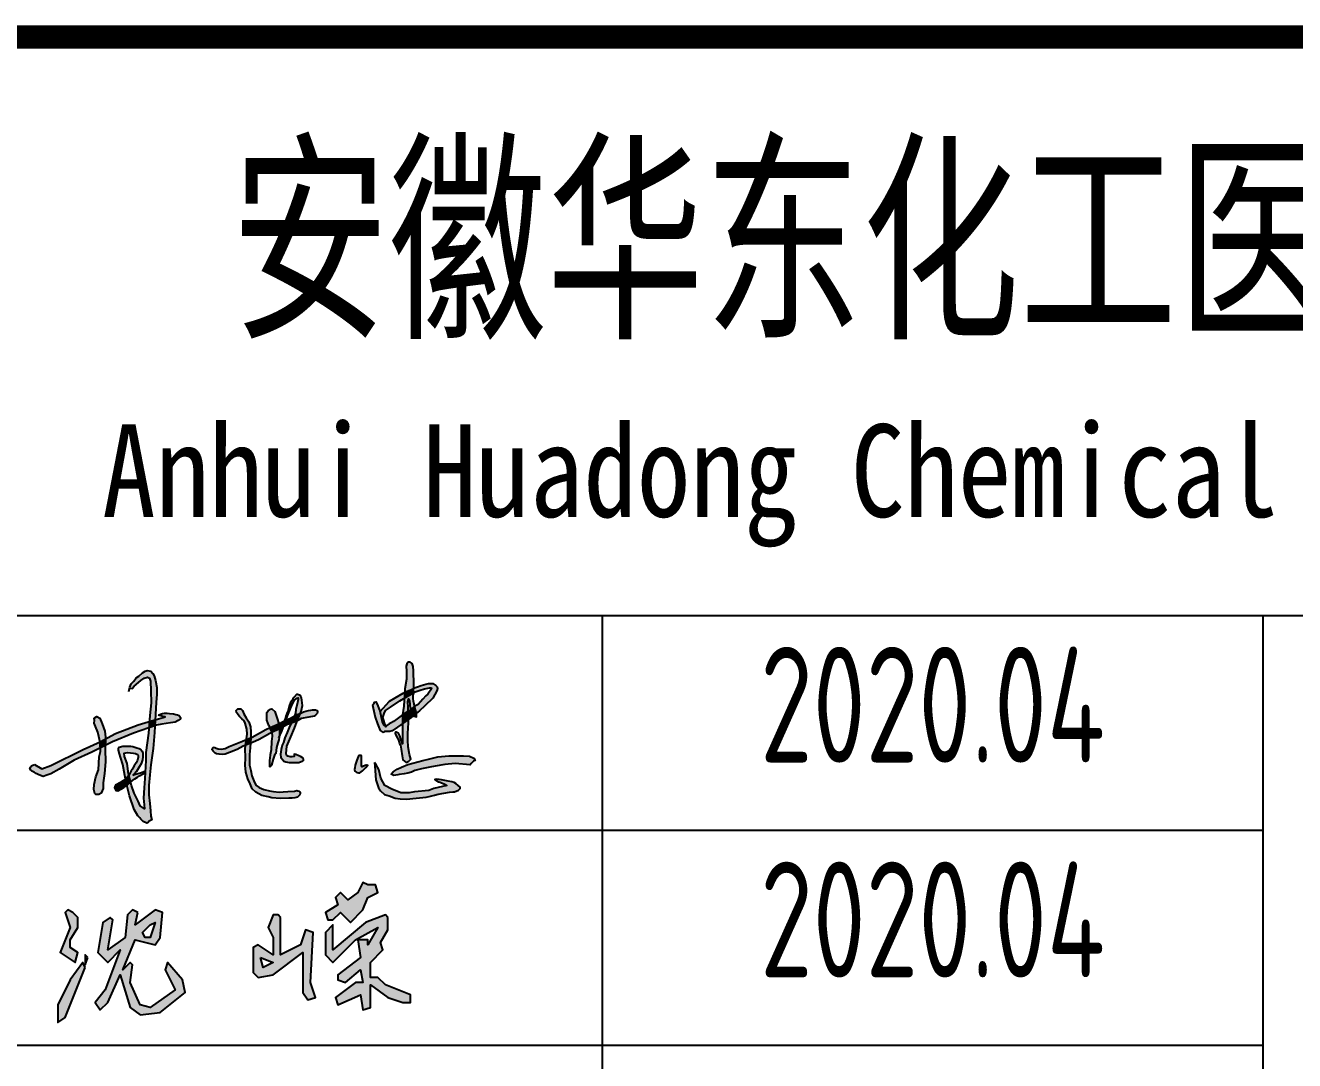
# Model space of a CAD drawing. Extents: x 9731685 to 18866768, y -962146 to 194094.
# Drawn here: x 9843458 to 9847300, y 128597 to 131729 of the extents above; entities that cross this region are included whole.
import ezdxf
from ezdxf.enums import TextEntityAlignment as Align

# ---------------------------------------------------------------- set-up
doc = ezdxf.new("R2010")
doc.units = 0
doc.header["$LTSCALE"] = 1000
doc.layers.get('0').update_dxf_attribs({"linetype": 'CONTINUOUS'})
doc.layers.add('HATCH', color=254, linetype='CONTINUOUS')
doc.styles.add('AHD_TQ_S', font='')
doc.styles.add('TSSD_Rein', font='Tssdeng.shx', dxfattribs={"width": 0.7, "bigfont": 'hztxt.shx'})
doc.styles.get('AHD_TQ_S').set_extended_font_data('SimSun')

msp = doc.modelspace()

# ---------------------------------------------------------------- hatches: boundary and pattern name
at = {"linetype": 'Continuous'}
h = msp.add_hatch(color=256, dxfattribs=at)
h.paths.add_polyline_path([(9844298.3, 128924.1), (9844298.3, 128803.1), (9844313.4, 128780.4), (9844336.1, 128788), (9844321, 128833.4), (9844328.6, 128984.6), (9844305.9, 128992.2), (9844290.8, 128946.8), (9844230.3, 128916.6), (9844230.3, 129030), (9844222.7, 129037.6), (9844207.6, 129037.6), (9844192.4, 128999.7), (9844207.6, 128969.5), (9844207.6, 128916.6), (9844162.2, 128946.8), (9844147.1, 128939.2), (9844147.1, 128863.6), (9844162.2, 128848.5), (9844207.6, 128856.1)])
h.paths.add_polyline_path([(9844207.6, 128893.9), (9844177.3, 128878.7), (9844169.8, 128909)], flags=16)
h.paths.add_polyline_path([(9844479.8, 129052.7), (9844494.9, 129090.5), (9844525.2, 129105.6), (9844517.6, 129128.3), (9844494.9, 129128.3), (9844479.8, 129135.9), (9844464.7, 129105.6), (9844434.4, 129082.9), (9844411.8, 129105.6), (9844396.6, 129090.5), (9844404.2, 129067.8), (9844366.4, 129045.1), (9844373.9, 129022.4), (9844389.1, 129022.4), (9844411.8, 129045.1), (9844442, 129014.9)])
h.paths.add_polyline_path([(9844555.4, 128992.2), (9844555.4, 129030), (9844547.9, 129037.6), (9844487.4, 129014.9), (9844389.1, 128931.7), (9844389.1, 129007.3), (9844366.4, 128984.6), (9844366.4, 128916.6), (9844389.1, 128893.9), (9844457.1, 128961.9), (9844525.2, 128999.7), (9844494.9, 128946.8), (9844494.9, 128961.9), (9844464.7, 128961.9), (9844472.3, 128909), (9844404.2, 128856.1), (9844404.2, 128840.9), (9844426.9, 128833.4), (9844472.3, 128871.2), (9844479.8, 128833.4), (9844457.1, 128833.4), (9844396.6, 128788), (9844404.2, 128765.3), (9844472.3, 128795.6), (9844479.8, 128750.2), (9844502.5, 128757.7), (9844502.5, 128825.8), (9844555.4, 128788), (9844600.8, 128772.9), (9844623.5, 128772.9), (9844623.5, 128795.6), (9844547.9, 128825.8), (9844525.2, 128848.5), (9844502.5, 128848.5), (9844502.5, 128893.9), (9844540.3, 128931.7), (9844532.8, 128954.4)])
h = msp.add_hatch(color=256, dxfattribs=at)
h.paths.add_polyline_path([(9843593.6, 128939.2), (9843593.6, 128961.9), (9843616.3, 128999.7), (9843616.3, 129030), (9843601.1, 129045.1), (9843586, 129052.7), (9843578.4, 129045.1), (9843593.6, 128999.7), (9843563.3, 128924.1), (9843608.7, 128893.9), (9843616.3, 128924.1)])
h.paths.add_polyline_path([(9843646.5, 128909), (9843638.9, 128916.6), (9843638.9, 128886.3)])
h.paths.add_polyline_path([(9843638.9, 128878.7), (9843631.4, 128893.9), (9843593.6, 128840.9), (9843555.8, 128765.3), (9843555.8, 128712.4), (9843578.4, 128727.5)])
h.paths.add_polyline_path([(9843790.2, 128961.9), (9843850.7, 128946.8), (9843865.8, 128969.5), (9843873.4, 129045.1), (9843850.7, 129052.7), (9843790.2, 129007.3), (9843797.8, 129045.1), (9843782.6, 129052.7), (9843767.5, 129037.6), (9843759.9, 128969.5), (9843707, 128931.7), (9843722.1, 129022.4), (9843714.6, 129030), (9843691.9, 129014.9), (9843676.8, 128924.1), (9843707, 128893.9), (9843744.8, 128931.7), (9843699.4, 128810.7), (9843669.2, 128772.9), (9843684.3, 128750.2), (9843707, 128772.9), (9843744.8, 128856.1), (9843775.1, 128757.7), (9843805.3, 128735.1), (9843865.8, 128742.6), (9843941.4, 128803.1), (9843933.9, 128840.9), (9843888.5, 128893.9), (9843880.9, 128871.2), (9843911.2, 128810.7), (9843835.6, 128757.7), (9843805.3, 128765.3), (9843775.1, 128833.4), (9843782.6, 128886.3), (9843775.1, 128893.9), (9843752.4, 128871.2)])
h.paths.add_polyline_path([(9843812.9, 128984.6), (9843835.6, 129007.3), (9843850.7, 129014.9), (9843835.6, 128969.5), (9843820.4, 128969.5)], flags=16)
at = {"layer": 'HATCH'}
for points in [[(9844632.9, 129775.8), (9844631.9, 129788.8), (9844628.7, 129797.9), (9844622.4, 129802.1), (9844616.4, 129802.1), (9844612.2, 129797.5), (9844610.5, 129789.8), (9844611.2, 129774.7), (9844611.9, 129750.6), (9844607, 129721.5), (9844606.1, 129710.4), (9844610.8, 129713.1), (9844625.2, 129718.9), (9844633, 129722.7), (9844633.6, 129734.4)], [(9843853.7, 129680.9), (9843855.8, 129704.4), (9843855.6, 129725), (9843851.6, 129746.9), (9843847.3, 129760.5), (9843843.3, 129767.4), (9843837.7, 129774.4), (9843826.4, 129776.5), (9843820, 129774.6), (9843812.6, 129770.1), (9843801.1, 129759.4), (9843793.3, 129754.4), (9843786.1, 129745), (9843778.6, 129736.2), (9843774.3, 129726.6), (9843773.5, 129723.1), (9843780.9, 129722.4), (9843787.3, 129729.8), (9843800.4, 129740.9), (9843807.2, 129747), (9843817.3, 129753.7), (9843827.1, 129756.4), (9843833.8, 129753.7), (9843836.5, 129744.9), (9843837.9, 129714.9), (9843838.5, 129678.9), (9843834.2, 129641.1), (9843832.9, 129623), (9843850.7, 129628.1), (9843851.3, 129643.9)], [(9844633, 129722.7), (9844625.2, 129718.9), (9844610.8, 129713.1), (9844606.1, 129710.4), (9844604.8, 129692.7), (9844626.1, 129704.9), (9844632.3, 129709)], [(9844704.4, 129727.5), (9844700.4, 129731.7), (9844691.6, 129737.4), (9844686.4, 129738), (9844678.7, 129737.7), (9844670.6, 129735.5), (9844656, 129731.1), (9844644.7, 129727.9), (9844635.7, 129724), (9844633, 129722.7), (9844632.3, 129709), (9844637.7, 129712.5), (9844653.2, 129717.8), (9844665.8, 129721.1), (9844676.6, 129723.4), (9844681.2, 129724.2), (9844686.1, 129724.1), (9844687.8, 129721.6), (9844676.7, 129705.6), (9844670, 129700.6), (9844661.3, 129690.2), (9844646.5, 129674.5), (9844636.4, 129668.5), (9844637.8, 129661.4), (9844641.6, 129647.6), (9844651.2, 129655.3), (9844667, 129669.9), (9844691.1, 129692.8), (9844703.4, 129715), (9844705.1, 129722)], [(9844260.7, 129661.6), (9844268, 129677.6), (9844272.9, 129686.7), (9844276.5, 129689.8), (9844280.7, 129693.3), (9844283.2, 129693.8), (9844284, 129689), (9844282.1, 129679.6), (9844276.9, 129658.9), (9844275.5, 129647.4), (9844272.5, 129638.7), (9844273.9, 129639.4), (9844280.9, 129643.4), (9844290.6, 129647.6), (9844293, 129652.9), (9844296.7, 129671.4), (9844295.1, 129687), (9844293.3, 129694.2), (9844291.5, 129698.6), (9844289.8, 129701.2), (9844287.8, 129702.6), (9844281.6, 129704.4), (9844278.5, 129704.4), (9844270.9, 129695.5), (9844267.7, 129690.7), (9844264.3, 129685.3), (9844260.5, 129679.6), (9844256.4, 129668.8), (9844253.5, 129655.9), (9844249.1, 129646.4), (9844246.1, 129638.9), (9844245.6, 129633.2), (9844242.4, 129625.2), (9844245.2, 129626.8), (9844247.1, 129627.5), (9844251.4, 129639.7)], [(9844530.7, 129655.1), (9844529.1, 129659), (9844523.6, 129672.6), (9844520, 129679.6), (9844519.3, 129681.8), (9844514.9, 129681.1), (9844513.3, 129678), (9844509.1, 129672.1), (9844512.3, 129653.4), (9844516.6, 129635.3), (9844523.9, 129615.4), (9844531.9, 129595.2), (9844540.6, 129589.4), (9844544.8, 129592), (9844548.4, 129592.5), (9844551, 129592.7), (9844556, 129592.7), (9844561.5, 129592.8), (9844568.6, 129594.8), (9844584.7, 129605.3), (9844594.1, 129613), (9844599.4, 129616.6), (9844599.6, 129642.4), (9844583.7, 129630.2), (9844571.8, 129622.8), (9844564.8, 129618.5), (9844559.2, 129615.4), (9844551.8, 129610.1), (9844549.1, 129606.7), (9844541.5, 129612.8), (9844538, 129621.4), (9844535.2, 129635.5)], [(9844563.4, 129665.8), (9844591.7, 129685.2), (9844604.8, 129692.7), (9844606.1, 129710.4), (9844601.8, 129707.9), (9844577.3, 129694), (9844559.8, 129684.3), (9844531.4, 129652.3), (9844535.2, 129635.5), (9844538, 129621.4), (9844541.5, 129612.8), (9844549.1, 129606.7), (9844540.3, 129635.1), (9844543.6, 129646.7), (9844548.1, 129655.7)], [(9844632.3, 129709), (9844626.1, 129704.9), (9844604.8, 129692.7), (9844603.1, 129668.8), (9844599.6, 129642.4), (9844616.9, 129654.1), (9844616.6, 129665.4), (9844616.1, 129683.6), (9844616.2, 129686.9), (9844617.7, 129691.5), (9844620.5, 129685.1), (9844621.9, 129674), (9844622, 129671), (9844622.7, 129663.7), (9844624.2, 129659.5), (9844636.4, 129668.5), (9844633.3, 129684.5), (9844631.5, 129692.2)], [(9843920, 129625.3), (9843927.4, 129630.4), (9843927.6, 129634.7), (9843923.3, 129640.5), (9843918.7, 129642.8), (9843913, 129644.2), (9843906.2, 129645.9), (9843894.6, 129647.1), (9843886.6, 129647.5), (9843878.9, 129647.5), (9843873, 129646.5), (9843866.8, 129645.3), (9843862, 129643.2), (9843862.4, 129640.7), (9843867.6, 129639.5), (9843874.4, 129637.8), (9843881.4, 129636.4), (9843875.2, 129634.5), (9843861, 129631), (9843850.7, 129628.1), (9843850, 129609.7), (9843854.6, 129611.3), (9843870.9, 129614.6), (9843896.7, 129618.9), (9843910.9, 129620.5)], [(9844139, 129606.1), (9844133.9, 129621.8), (9844126.4, 129634), (9844119.4, 129645.5), (9844114.7, 129655.9), (9844110.5, 129660.8), (9844100.9, 129661.2), (9844095.6, 129656.3), (9844096.7, 129649.7), (9844099.6, 129646.3), (9844102.4, 129643.2), (9844106.2, 129638), (9844113.1, 129630.8), (9844119.8, 129624.6), (9844122.8, 129617.1), (9844128.2, 129599.5), (9844129.5, 129584.3), (9844127.5, 129569.9), (9844127.3, 129567.9), (9844140, 129573.3), (9844140.5, 129591.2)], [(9844218.5, 129637.5), (9844213.2, 129653.1), (9844204, 129660.7), (9844199.6, 129659.5), (9844193.2, 129654.7), (9844188.8, 129649.5), (9844188.8, 129641.1), (9844188.8, 129627), (9844195.2, 129611), (9844197.5, 129604.3), (9844198.5, 129604.8), (9844225.5, 129616.2)], [(9844290.6, 129647.6), (9844280.9, 129643.4), (9844273.9, 129639.4), (9844272.5, 129638.7), (9844268.3, 129626.6), (9844263.3, 129618), (9844278, 129623.1), (9844280.4, 129624.4)], [(9844331.8, 129638.9), (9844336.5, 129641.4), (9844338.6, 129643.7), (9844340.8, 129647.2), (9844342.3, 129651), (9844342.2, 129653.8), (9844341.9, 129654.9), (9844340.9, 129656.2), (9844336.3, 129657.8), (9844326.9, 129657.8), (9844321.9, 129657.1), (9844314.9, 129655.8), (9844307.2, 129654.1), (9844299.6, 129651.4), (9844291.9, 129648.1), (9844290.6, 129647.6), (9844280.4, 129624.4), (9844293.2, 129631.2), (9844315.9, 129635.5)], [(9844616.9, 129654.1), (9844599.6, 129642.4), (9844599.4, 129616.6), (9844617.6, 129629.1)], [(9844627.3, 129646), (9844624, 129657.5), (9844624.2, 129659.5), (9844618.6, 129655.3), (9844616.9, 129654.1), (9844617.6, 129629.1), (9844625.4, 129634.4), (9844632.2, 129640)], [(9844637.8, 129661.4), (9844636.4, 129668.5), (9844636.4, 129668.5), (9844624.2, 129659.5), (9844624, 129657.5), (9844627.3, 129646), (9844632.2, 129640), (9844641.6, 129647.6)], [(9844641.6, 129647.6), (9844632.2, 129640), (9844642, 129636.9)], [(9843698.7, 129593.4), (9843690.3, 129615.5), (9843683.3, 129632.2), (9843674.5, 129637.8), (9843666.3, 129632.2), (9843666.9, 129625.9), (9843665.7, 129617.1), (9843670, 129607.2), (9843677.5, 129590.7), (9843680.4, 129577.3), (9843684, 129561), (9843699.9, 129569.8), (9843700, 129574.9)], [(9843784.9, 129587.1), (9843831.6, 129603.3), (9843832.9, 129623), (9843830, 129622.1), (9843799.3, 129612.1), (9843730.4, 129586.7), (9843699.9, 129569.8), (9843699.6, 129550.4), (9843721.9, 129561.5)], [(9843778.7, 129428.7), (9843776.2, 129439.2), (9843768.6, 129432.6), (9843765.4, 129429.8), (9843765.4, 129429.7), (9843772.9, 129397.9), (9843787.3, 129356.7), (9843798.2, 129336.7), (9843804.5, 129331.4), (9843807, 129327.3), (9843814.8, 129320.5), (9843825.7, 129314.9), (9843829.6, 129317.5), (9843833, 129320.7), (9843840.3, 129325.2), (9843838.1, 129336.1), (9843836.4, 129352.2), (9843834.5, 129374.9), (9843831.7, 129400.3), (9843832, 129428.8), (9843834.9, 129461), (9843837.7, 129491.8), (9843844.6, 129541.3), (9843849.2, 129588.9), (9843850, 129609.7), (9843831.6, 129603.3), (9843830.5, 129587.1), (9843823, 129529.3), (9843822.4, 129505), (9843821.4, 129486.8), (9843819.3, 129450.3), (9843817.3, 129422.4), (9843815, 129390.3), (9843817, 129370.1), (9843818.3, 129358.4), (9843805.6, 129367.3), (9843799.1, 129381.5), (9843787.1, 129406.2)], [(9843850.7, 129628.1), (9843832.9, 129623), (9843831.6, 129603.3), (9843850, 129609.7)], [(9844227.6, 129610), (9844225.5, 129616.2), (9844198.5, 129604.8), (9844197.5, 129604.3), (9844199.8, 129597.7), (9844204, 129589), (9844227.3, 129600.4)], [(9844242.4, 129625.2), (9844226.9, 129616.8), (9844225.5, 129616.2), (9844227.6, 129610), (9844227.3, 129600.4), (9844231.1, 129602.2), (9844236.1, 129605.1)], [(9844239.4, 129606.9), (9844236.1, 129605.1), (9844228.8, 129588.7), (9844226.7, 129582.2), (9844225.6, 129572.8), (9844233.8, 129592.9)], [(9844272.7, 129602.1), (9844279.2, 129621.6), (9844280.4, 129624.4), (9844278, 129623.1), (9844263.3, 129618), (9844258.5, 129609.7), (9844250.7, 129589.8), (9844243.6, 129572.9), (9844239.2, 129559.3), (9844235.7, 129550.5), (9844231.8, 129537.8), (9844230.2, 129523.6), (9844231.2, 129514.1), (9844237.9, 129505.5), (9844239.9, 129503), (9844246.7, 129500.3), (9844256.6, 129498.5), (9844263.2, 129498.4), (9844274.1, 129498.4), (9844285.9, 129498.8), (9844293, 129501.1), (9844296.4, 129502.7), (9844299.4, 129504.7), (9844299.9, 129507.8), (9844299.1, 129511.5), (9844291, 129517.2), (9844286, 129519), (9844276.6, 129522.5), (9844271.5, 129523.3), (9844271.5, 129519.4), (9844271.2, 129517), (9844266, 129515.7), (9844259.2, 129515.9), (9844252.2, 129517.8), (9844248.5, 129520.8), (9844246.9, 129525.9), (9844249.3, 129547.8), (9844261.1, 129576.4)], [(9844247.1, 129627.5), (9844245.2, 129626.8), (9844242.4, 129625.2), (9844236.1, 129605.1), (9844239.4, 129606.9), (9844243.6, 129617.7)], [(9844268.3, 129626.6), (9844272.5, 129638.7), (9844263.6, 129633.8), (9844247.1, 129627.5), (9844243.6, 129617.7), (9844239.4, 129606.9), (9844251.3, 129613.7), (9844263.3, 129618)], [(9844617.9, 129618.5), (9844617.6, 129629.1), (9844599.4, 129616.6), (9844599.2, 129589.8), (9844599.1, 129568.5), (9844599.2, 129555.5), (9844594, 129568.8), (9844591.1, 129579.5), (9844587.7, 129587), (9844582.8, 129589), (9844580.1, 129590.1), (9844578, 129590.4), (9844577.2, 129587.4), (9844578.8, 129582.9), (9844584.7, 129571.7), (9844587.4, 129565.7), (9844590.4, 129556.2), (9844593.8, 129551.2), (9844595.5, 129538.6), (9844598.2, 129518.6), (9844600.5, 129506.9), (9844611.1, 129498.5), (9844619.1, 129502.1), (9844624.6, 129508.5), (9844621.1, 129523.2), (9844616.6, 129546.1), (9844615.4, 129566), (9844615.4, 129586.1)], [(9843699.9, 129569.8), (9843684, 129561), (9843684.5, 129558.6), (9843684.9, 129543.1), (9843699.6, 129550.4)], [(9844117, 129547.9), (9844125, 129550.9), (9844127.3, 129567.9), (9844115.2, 129562.8), (9844075, 129547.3), (9844062.5, 129541.4), (9844050.7, 129539.3), (9844041.6, 129540.2), (9844035.4, 129541.8), (9844028.9, 129545.1), (9844026.1, 129544.2), (9844024.1, 129541.6), (9844023.8, 129537.3), (9844026.2, 129533.2), (9844029.2, 129529.5), (9844032.3, 129526.8), (9844036.7, 129524.6), (9844044.6, 129523.6), (9844053.7, 129523), (9844062.5, 129523.6), (9844076, 129528.4), (9844098.7, 129537.8)], [(9844140, 129573.3), (9844127.3, 129567.9), (9844125, 129550.9), (9844138.8, 129556.1)], [(9844197.8, 129585.9), (9844204, 129589), (9844199.8, 129597.7), (9844197.5, 129604.3), (9844185.8, 129598.6), (9844144.6, 129575.3), (9844140, 129573.3), (9844138.8, 129556.1), (9844145.9, 129558.8), (9844165.6, 129568.5)], [(9844226.9, 129583.7), (9844227.3, 129600.4), (9844204, 129589), (9844204.6, 129578.1), (9844203.1, 129562.3), (9844201.7, 129537.1), (9844199.1, 129522), (9844198.3, 129511.7), (9844197.2, 129505.8), (9844197, 129500.7), (9844197, 129496.3), (9844196.4, 129490.6), (9844196.5, 129487.8), (9844196.9, 129486.5), (9844197.7, 129485.8), (9844200.4, 129486), (9844203.3, 129490.3), (9844208.3, 129508.4), (9844212.4, 129520.4), (9844216.4, 129526), (9844217.6, 129544.1), (9844221.7, 129557.7), (9844224.9, 129566.9)], [(9843605.5, 129505.5), (9843658.8, 129530.1), (9843684.9, 129543.1), (9843684.5, 129558.6), (9843684, 129561), (9843632.8, 129537.8), (9843534.8, 129489.4), (9843508, 129479.2), (9843485.6, 129492.9), (9843480.3, 129490.7), (9843476.8, 129488), (9843473.3, 129484.5), (9843471.5, 129480.8), (9843473.9, 129475.4), (9843477.8, 129472.3), (9843484.4, 129469.6), (9843490.4, 129465.7), (9843498.1, 129461.4), (9843511.5, 129456.7), (9843522.6, 129460.4), (9843534.6, 129464.7), (9843559.9, 129477.9)], [(9843700.9, 129500.4), (9843699.4, 129537.8), (9843699.6, 129550.4), (9843684.9, 129543.1), (9843685.1, 129531.6), (9843681.3, 129515.7), (9843678.8, 129476), (9843670.9, 129455.4), (9843665.7, 129432.2), (9843664.8, 129416.4), (9843668.2, 129405.2), (9843671.4, 129402), (9843680, 129402), (9843687.4, 129405.6), (9843693, 129420), (9843693.5, 129437), (9843697.6, 129465.4)], [(9843806.2, 129539.1), (9843802.5, 129541.4), (9843795.4, 129543.1), (9843789, 129545.1), (9843783.2, 129546.5), (9843776.8, 129547.5), (9843770.8, 129548.2), (9843761, 129548.2), (9843752.6, 129548.2), (9843742.1, 129545.1), (9843739.4, 129541.1), (9843739.4, 129536), (9843742.4, 129524.6), (9843745.5, 129515.2), (9843753.2, 129492.6), (9843759, 129459.6), (9843761.5, 129448), (9843771.2, 129460.4), (9843770.2, 129464.7), (9843765.6, 129495.9), (9843758.2, 129516.9), (9843757.3, 129526.9), (9843766.5, 129528.4), (9843785.6, 129526.7), (9843791, 129526.1), (9843795.2, 129524.1), (9843798.2, 129522.6), (9843799.3, 129519.1), (9843799.3, 129514.8), (9843797.6, 129505.4), (9843792.8, 129498), (9843787.1, 129488), (9843783.2, 129481.5), (9843781, 129477.8), (9843778.2, 129473.5), (9843775, 129467.4), (9843771.2, 129460.4), (9843776.2, 129439.2), (9843781.7, 129443.9), (9843788.8, 129448.7), (9843796.9, 129453.7), (9843803, 129458.2), (9843812.1, 129463.2), (9843820.2, 129466.9), (9843820.6, 129472.5), (9843816.9, 129471.5), (9843806.7, 129467.6), (9843802.3, 129465.8), (9843791.2, 129462.8), (9843784.8, 129461.4), (9843787.6, 129463.6), (9843794.7, 129471.7), (9843797.4, 129476.1), (9843800.1, 129481.5), (9843803.8, 129486.8), (9843808.5, 129494.6), (9843812.9, 129507.1), (9843813.6, 129515.5), (9843813.6, 129521.9), (9843813.3, 129526.9), (9843811.6, 129533.3)], [(9844136.2, 129508.7), (9844136.5, 129522.8), (9844137.9, 129543.4), (9844138.8, 129556.1), (9844125, 129550.9), (9844123.7, 129541.4), (9844124.2, 129512.9), (9844123.3, 129490.5), (9844125.3, 129469.6), (9844131, 129448.8), (9844138, 129434), (9844144.5, 129419.3), (9844155.8, 129408.7), (9844174, 129399), (9844193.3, 129394.8), (9844204.4, 129391.4), (9844228.9, 129389.8), (9844255.5, 129390.5), (9844265.9, 129390.7), (9844273.4, 129391.2), (9844281.2, 129393.6), (9844288.4, 129401.2), (9844290.2, 129404.8), (9844290.2, 129406.5), (9844289, 129410.2), (9844286.2, 129411.6), (9844282.6, 129412.9), (9844279.8, 129413.4), (9844272.7, 129412.2), (9844252.3, 129410.8), (9844238, 129409.5), (9844225.8, 129408.4), (9844209.3, 129410.4), (9844197, 129413), (9844179.7, 129417.1), (9844165.9, 129422.7), (9844155.8, 129430.4), (9844149.8, 129443.1), (9844143.5, 129457.8), (9844139.9, 129474.2), (9844136.8, 129490.2)], [(9844488.1, 129483.7), (9844493.1, 129489.7), (9844494.9, 129490.9), (9844489.1, 129491.2), (9844481.8, 129488.7), (9844477.8, 129486.2), (9844475.1, 129486.7), (9844474.8, 129489.5), (9844474.8, 129493.3), (9844474.3, 129499), (9844474.3, 129503.3), (9844474.3, 129509.3), (9844474, 129512.8), (9844474, 129517.3), (9844473.5, 129520.4), (9844467, 129520.9), (9844465, 129515.6), (9844461.2, 129505.6), (9844456.7, 129490.5), (9844455.2, 129482.5), (9844454.2, 129477.7), (9844455, 129472.7), (9844461.7, 129468.4), (9844466.8, 129466.9), (9844470.8, 129467.2), (9844478.8, 129473.4)], [(9844527.9, 129477.4), (9844520.3, 129491.4), (9844515.2, 129498.8), (9844515.5, 129487), (9844519, 129445.7), (9844526.5, 129422.2), (9844532.6, 129412.4), (9844544.6, 129401.8), (9844558.7, 129397.8), (9844577.2, 129390.9), (9844592.8, 129388.3), (9844611.7, 129388.1), (9844641.4, 129390.5), (9844671.5, 129394), (9844680.3, 129396), (9844696.7, 129399.4), (9844707.9, 129402.4), (9844741.5, 129408.7), (9844752.2, 129409.5), (9844757.2, 129409.5), (9844769.3, 129414.7), (9844774, 129419.6), (9844774.2, 129424.4), (9844767.9, 129429.4), (9844760.9, 129434.9), (9844756.2, 129437.7), (9844748.6, 129440.3), (9844737.9, 129442.5), (9844717.9, 129445.8), (9844703.6, 129448.4), (9844697.6, 129447), (9844709, 129440.5), (9844713.5, 129438.7), (9844724.8, 129434.1), (9844729.6, 129431.1), (9844734, 129428.8), (9844694, 129420.2), (9844679.4, 129414.2), (9844636, 129410.3), (9844619.8, 129406.4), (9844594.1, 129406.4), (9844567.3, 129417.4), (9844546, 129429.3), (9844533.8, 129451.4)], [(9844657, 129479), (9844682, 129484.6), (9844698.2, 129487.6), (9844728.1, 129492.7), (9844758.6, 129495.8), (9844803.9, 129492), (9844807.3, 129495.3), (9844814.6, 129502.2), (9844819.2, 129505), (9844815.9, 129512.1), (9844801.9, 129517.4), (9844784.4, 129518.7), (9844762.2, 129519.2), (9844739.8, 129518.4), (9844706.4, 129515.4), (9844678.1, 129508.5), (9844660.8, 129504.2), (9844615.8, 129492.4), (9844596.2, 129484), (9844582.9, 129478.5), (9844571.2, 129470.1), (9844564.9, 129463), (9844573.3, 129458.9), (9844585.5, 129461.7), (9844589.6, 129461.9), (9844604.1, 129464), (9844615.3, 129465.8), (9844627.2, 129469.3), (9844636.9, 129473.9)], [(9843771.2, 129460.4), (9843761.5, 129448), (9843765.4, 129429.8), (9843768.6, 129432.6), (9843776.2, 129439.2)], [(9843765.4, 129429.8), (9843761.5, 129448), (9843745.8, 129438.5), (9843731, 129430), (9843728.2, 129425.4), (9843727.3, 129421.8), (9843731.9, 129413.9), (9843738, 129412.9), (9843748.9, 129418.7), (9843756.2, 129423.3), (9843762.3, 129427.2)]]:
    msp.add_hatch(color=256, dxfattribs=at).paths.add_polyline_path(points)

# ---------------------------------------------------------------- linework, layer by layer
for p, q in [((9841704.8, 129943.7), (9852704.8, 129943.7)), ((9845204.8, 126693.7), (9845204.8, 129943.7)), ((9845204.8, 126693.7), (9845204.8, 129943.7)), ((9847204.8, 126693.7), (9847204.8, 129943.7)), ((9841704.8, 129293.7), (9847204.8, 129293.7)), ((9841704.8, 128643.7), (9847204.8, 128643.7))]:
    msp.add_line(p, q)
msp.add_lwpolyline([(9859704.8, 131693.7, 70, 70, 0), (9841704.8, 131693.7, 70, 70, 0), (9841704.8, 125693.7, 0, 0, 0)], format="xyseb")
at = {"const_width": 70}
msp.add_lwpolyline([(9859704.8, 131693.7), (9841704.8, 131693.7)], dxfattribs=at)
for points in [[(9844624, 129657.5), (9844627.3, 129646), (9844632.2, 129640), (9844642, 129636.9), (9844641.6, 129647.6), (9844637.8, 129661.4), (9844633.3, 129684.5), (9844631.5, 129692.2), (9844633.6, 129734.4), (9844632.9, 129775.8), (9844631.9, 129788.8), (9844628.7, 129797.9), (9844622.4, 129802.1), (9844616.4, 129802.1), (9844612.2, 129797.5), (9844610.5, 129789.8), (9844611.2, 129774.7), (9844611.9, 129750.6), (9844607, 129721.5), (9844603.1, 129668.8), (9844599.6, 129642.4), (9844599.2, 129589.8), (9844599.1, 129568.5), (9844599.2, 129555.5), (9844594, 129568.8), (9844591.1, 129579.5), (9844587.7, 129587)], [(9843771.1, 129713.2), (9843774.3, 129726.6), (9843778.6, 129736.2), (9843786.1, 129745), (9843793.3, 129754.4), (9843801.1, 129759.4), (9843812.6, 129770.1), (9843820, 129774.6), (9843826.4, 129776.5), (9843837.7, 129774.4), (9843843.3, 129767.4), (9843847.3, 129760.5), (9843851.6, 129746.9), (9843855.6, 129725), (9843855.8, 129704.4), (9843853.7, 129680.9), (9843851.3, 129643.9), (9843849.2, 129588.9), (9843844.6, 129541.3), (9843837.7, 129491.8), (9843834.9, 129461), (9843832, 129428.8), (9843831.7, 129400.3), (9843834.5, 129374.9), (9843836.4, 129352.2), (9843838.1, 129336.1), (9843840.3, 129325.2), (9843833, 129320.7), (9843829.6, 129317.5), (9843825.7, 129314.9), (9843814.8, 129320.5), (9843807, 129327.3), (9843804.5, 129331.4), (9843798.2, 129336.7), (9843787.3, 129356.7), (9843772.9, 129397.9), (9843765.4, 129429.7), (9843759, 129459.6), (9843753.2, 129492.6), (9843745.5, 129515.2), (9843742.4, 129524.6), (9843739.4, 129536), (9843739.4, 129541.1), (9843742.1, 129545.1), (9843742.1, 129545.1), (9843752.6, 129548.2), (9843761, 129548.2), (9843761, 129548.2), (9843770.8, 129548.2), (9843776.8, 129547.5), (9843783.2, 129546.5), (9843789, 129545.1), (9843795.4, 129543.1), (9843802.5, 129541.4), (9843806.2, 129539.1), (9843811.6, 129533.3), (9843813.3, 129526.9), (9843813.6, 129521.9), (9843813.6, 129515.5), (9843812.9, 129507.1), (9843808.5, 129494.6), (9843803.8, 129486.8), (9843800.1, 129481.5), (9843797.4, 129476.1), (9843794.7, 129471.7), (9843794.7, 129471.7), (9843787.6, 129463.6), (9843781.9, 129459.2)], [(9843773.5, 129723.1), (9843780.9, 129722.4), (9843780.9, 129722.4), (9843787.3, 129729.8), (9843800.4, 129740.9), (9843807.2, 129747), (9843817.3, 129753.7), (9843827.1, 129756.4), (9843827.1, 129756.4), (9843833.8, 129753.7), (9843836.5, 129744.9), (9843837.9, 129714.9), (9843838.5, 129678.9), (9843834.2, 129641.1), (9843830.5, 129587.1), (9843823, 129529.3), (9843822.4, 129505), (9843821.4, 129486.8), (9843819.3, 129450.3), (9843817.3, 129422.4), (9843815, 129390.3), (9843817, 129370.1), (9843818.3, 129358.4), (9843818.3, 129358.4), (9843805.6, 129367.3), (9843799.1, 129381.5), (9843787.1, 129406.2), (9843778.7, 129428.7), (9843770.2, 129464.7), (9843765.6, 129495.9), (9843758.2, 129516.9), (9843757.3, 129526.9), (9843757.3, 129526.9), (9843766.5, 129528.4), (9843785.6, 129526.7), (9843785.6, 129526.7), (9843791, 129526.1), (9843795.2, 129524.1), (9843798.2, 129522.6), (9843799.3, 129519.1), (9843799.3, 129514.8), (9843797.6, 129505.4), (9843792.8, 129498), (9843787.1, 129488), (9843783.2, 129481.5), (9843781, 129477.8), (9843778.2, 129473.5), (9843775, 129467.4), (9843771.2, 129460.4), (9843761.5, 129448), (9843745.8, 129438.5), (9843731, 129430), (9843728.2, 129425.4), (9843727.3, 129421.8), (9843731.9, 129413.9), (9843738, 129412.9), (9843748.9, 129418.7), (9843756.2, 129423.3), (9843762.3, 129427.2), (9843768.6, 129432.6), (9843781.7, 129443.9), (9843788.8, 129448.7), (9843796.9, 129453.7), (9843803, 129458.2), (9843812.1, 129463.2), (9843820.2, 129466.9)], [(9844509.1, 129672.1), (9844513.3, 129678), (9844514.9, 129681.1), (9844514.9, 129681.1), (9844519.3, 129681.8), (9844520, 129679.6), (9844523.6, 129672.6), (9844529.1, 129659), (9844530.7, 129655.1), (9844535.2, 129635.5), (9844538, 129621.4), (9844541.5, 129612.8), (9844549.1, 129606.7), (9844540.3, 129635.1), (9844543.6, 129646.7), (9844548.1, 129655.7), (9844563.4, 129665.8), (9844591.7, 129685.2), (9844626.1, 129704.9), (9844637.7, 129712.5), (9844653.2, 129717.8), (9844665.8, 129721.1), (9844676.6, 129723.4), (9844681.2, 129724.2), (9844686.1, 129724.1), (9844687.8, 129721.6), (9844676.7, 129705.6), (9844670, 129700.6), (9844661.3, 129690.2), (9844646.5, 129674.5), (9844636.4, 129668.5), (9844618.6, 129655.3), (9844599.6, 129642.4), (9844583.7, 129630.2), (9844571.8, 129622.8), (9844564.8, 129618.5), (9844559.2, 129615.4), (9844551.8, 129610.1), (9844549.1, 129606.7)], [(9844531.4, 129652.3), (9844559.8, 129684.3), (9844577.3, 129694), (9844601.8, 129707.9), (9844610.8, 129713.1), (9844625.2, 129718.9), (9844635.7, 129724), (9844644.7, 129727.9), (9844656, 129731.1), (9844670.6, 129735.5), (9844678.7, 129737.7), (9844686.4, 129738), (9844691.6, 129737.4), (9844700.4, 129731.7), (9844704.4, 129727.5), (9844705.1, 129722), (9844703.4, 129715), (9844691.1, 129692.8), (9844667, 129669.9), (9844651.2, 129655.3), (9844625.4, 129634.4), (9844594.1, 129613), (9844584.7, 129605.3), (9844568.6, 129594.8), (9844561.5, 129592.8), (9844556, 129592.7), (9844551, 129592.7), (9844548.4, 129592.5), (9844544.8, 129592), (9844540.6, 129589.4)], [(9844225.6, 129572.8), (9844233.8, 129592.9), (9844243.6, 129617.7), (9844251.4, 129639.7), (9844260.7, 129661.6), (9844268, 129677.6), (9844272.9, 129686.7), (9844276.5, 129689.8), (9844280.7, 129693.3), (9844283.2, 129693.8), (9844284, 129689), (9844282.1, 129679.6), (9844276.9, 129658.9), (9844275.5, 129647.4), (9844268.3, 129626.6), (9844258.5, 129609.7), (9844250.7, 129589.8), (9844243.6, 129572.9), (9844239.2, 129559.3), (9844235.7, 129550.5), (9844231.8, 129537.8), (9844230.2, 129523.6), (9844231.2, 129514.1), (9844237.9, 129505.5), (9844239.9, 129503), (9844246.7, 129500.3), (9844256.6, 129498.5), (9844263.2, 129498.4), (9844274.1, 129498.4), (9844285.9, 129498.8), (9844293, 129501.1), (9844296.4, 129502.7), (9844299.4, 129504.7), (9844299.9, 129507.8), (9844299.1, 129511.5), (9844291, 129517.2), (9844286, 129519), (9844276.6, 129522.5), (9844271.5, 129523.3), (9844271.5, 129519.4), (9844271.2, 129517), (9844266, 129515.7), (9844259.2, 129515.9), (9844252.2, 129517.8), (9844248.5, 129520.8), (9844246.9, 129525.9), (9844249.3, 129547.8), (9844261.1, 129576.4), (9844272.7, 129602.1), (9844279.2, 129621.6), (9844293, 129652.9), (9844296.7, 129671.4), (9844295.1, 129687), (9844293.3, 129694.2), (9844291.5, 129698.6), (9844289.8, 129701.2), (9844287.8, 129702.6), (9844281.6, 129704.4), (9844278.5, 129704.4), (9844270.9, 129695.5), (9844267.7, 129690.7), (9844264.3, 129685.3), (9844260.5, 129679.6), (9844256.4, 129668.8), (9844253.5, 129655.9), (9844249.1, 129646.4), (9844246.1, 129638.9), (9844245.6, 129633.2)], [(9844587.7, 129587), (9844582.8, 129589), (9844580.1, 129590.1), (9844578, 129590.4), (9844577.2, 129587.4), (9844578.8, 129582.9), (9844584.7, 129571.7), (9844587.4, 129565.7), (9844590.4, 129556.2), (9844593.8, 129551.2), (9844595.5, 129538.6), (9844598.2, 129518.6), (9844600.5, 129506.9), (9844611.1, 129498.5), (9844619.1, 129502.1), (9844624.6, 129508.5), (9844624.6, 129508.5), (9844621.1, 129523.2), (9844616.6, 129546.1), (9844615.4, 129566), (9844615.4, 129586.1), (9844617.9, 129618.5), (9844616.6, 129665.4), (9844616.1, 129683.6), (9844616.2, 129686.9), (9844617.7, 129691.5), (9844617.7, 129691.5), (9844620.5, 129685.1), (9844621.9, 129674), (9844622, 129671), (9844622.7, 129663.7), (9844624.2, 129659.5), (9844624, 129657.5)], [(9843485.6, 129492.9), (9843508, 129479.2), (9843534.8, 129489.4), (9843632.8, 129537.8), (9843684, 129561), (9843730.4, 129586.7), (9843799.3, 129612.1), (9843830, 129622.1), (9843861, 129631), (9843875.2, 129634.5), (9843881.4, 129636.4), (9843874.4, 129637.8), (9843867.6, 129639.5), (9843862.4, 129640.7), (9843862.4, 129640.7), (9843862, 129643.2), (9843866.8, 129645.3), (9843873, 129646.5), (9843878.9, 129647.5), (9843886.6, 129647.5), (9843894.6, 129647.1), (9843906.2, 129645.9), (9843913, 129644.2), (9843918.7, 129642.8), (9843923.3, 129640.5), (9843927.6, 129634.7), (9843927.4, 129630.4), (9843920, 129625.3), (9843910.9, 129620.5), (9843896.7, 129618.9), (9843870.9, 129614.6), (9843854.6, 129611.3), (9843784.9, 129587.1), (9843721.9, 129561.5), (9843658.8, 129530.1), (9843605.5, 129505.5), (9843559.9, 129477.9), (9843534.6, 129464.7), (9843522.6, 129460.4), (9843511.5, 129456.7), (9843498.1, 129461.4), (9843490.4, 129465.7), (9843484.4, 129469.6), (9843477.8, 129472.3), (9843473.9, 129475.4), (9843471.5, 129480.8), (9843473.3, 129484.5), (9843476.8, 129488), (9843480.3, 129490.7), (9843485.6, 129492.9)], [(9844340.9, 129656.2), (9844341.9, 129654.9), (9844342.2, 129653.8), (9844342.3, 129651), (9844340.8, 129647.2), (9844338.6, 129643.7), (9844336.5, 129641.4), (9844331.8, 129638.9), (9844315.9, 129635.5), (9844293.2, 129631.2), (9844278, 129623.1), (9844251.3, 129613.7), (9844231.1, 129602.2), (9844197.8, 129585.9), (9844165.6, 129568.5), (9844145.9, 129558.8), (9844117, 129547.9), (9844098.7, 129537.8), (9844076, 129528.4), (9844062.5, 129523.6), (9844053.7, 129523), (9844044.6, 129523.6), (9844036.7, 129524.6), (9844032.3, 129526.8), (9844029.2, 129529.5), (9844026.2, 129533.2), (9844023.8, 129537.3), (9844024.1, 129541.6), (9844026.1, 129544.2), (9844028.9, 129545.1)], [(9844028.9, 129545.1), (9844035.4, 129541.8), (9844041.6, 129540.2), (9844050.7, 129539.3), (9844062.5, 129541.4), (9844075, 129547.3), (9844115.2, 129562.8), (9844144.6, 129575.3), (9844185.8, 129598.6), (9844198.5, 129604.8), (9844226.9, 129616.8), (9844245.2, 129626.8), (9844263.6, 129633.8), (9844273.9, 129639.4), (9844280.9, 129643.4), (9844291.9, 129648.1), (9844299.6, 129651.4), (9844307.2, 129654.1), (9844314.9, 129655.8), (9844321.9, 129657.1), (9844326.9, 129657.8), (9844336.3, 129657.8), (9844336.3, 129657.8), (9844340.9, 129656.2)], [(9844096.7, 129649.7), (9844095.6, 129656.3), (9844100.9, 129661.2), (9844110.5, 129660.8), (9844114.7, 129655.9), (9844119.4, 129645.5), (9844126.4, 129634), (9844133.9, 129621.8), (9844139, 129606.1), (9844140.5, 129591.2), (9844140, 129573.3), (9844137.9, 129543.4), (9844136.5, 129522.8), (9844136.2, 129508.7), (9844136.8, 129490.2), (9844139.9, 129474.2), (9844143.5, 129457.8), (9844149.8, 129443.1), (9844155.8, 129430.4), (9844165.9, 129422.7), (9844179.7, 129417.1), (9844197, 129413), (9844209.3, 129410.4), (9844225.8, 129408.4), (9844238, 129409.5), (9844252.3, 129410.8), (9844272.7, 129412.2), (9844279.8, 129413.4), (9844282.6, 129412.9), (9844286.2, 129411.6), (9844289, 129410.2), (9844290.2, 129406.5), (9844290.2, 129404.8), (9844288.4, 129401.2), (9844281.2, 129393.6), (9844273.4, 129391.2), (9844265.9, 129390.7), (9844255.5, 129390.5), (9844228.9, 129389.8), (9844204.4, 129391.4), (9844193.3, 129394.8), (9844174, 129399), (9844155.8, 129408.7), (9844144.5, 129419.3), (9844138, 129434), (9844131, 129448.8), (9844125.3, 129469.6), (9844123.3, 129490.5), (9844124.2, 129512.9), (9844123.7, 129541.4), (9844127.5, 129569.9), (9844129.5, 129584.3), (9844128.2, 129599.5), (9844122.8, 129617.1), (9844119.8, 129624.6), (9844113.1, 129630.8), (9844106.2, 129638), (9844102.4, 129643.2), (9844099.6, 129646.3), (9844096.7, 129649.7)], [(9844195.2, 129611), (9844188.8, 129627), (9844188.8, 129641.1), (9844188.8, 129649.5), (9844193.2, 129654.7), (9844199.6, 129659.5), (9844204, 129660.7), (9844213.2, 129653.1), (9844218.5, 129637.5), (9844227.6, 129610), (9844226.9, 129583.7), (9844224.9, 129566.9), (9844221.7, 129557.7), (9844217.6, 129544.1), (9844216.4, 129526), (9844212.4, 129520.4), (9844208.3, 129508.4), (9844203.3, 129490.3), (9844200.4, 129486), (9844197.7, 129485.8)], [(9844509.1, 129672.1), (9844512.3, 129653.4), (9844516.6, 129635.3), (9844523.9, 129615.4), (9844531.9, 129595.2), (9844540.6, 129589.4)], [(9843666.3, 129632.2), (9843674.5, 129637.8), (9843683.3, 129632.2), (9843690.3, 129615.5), (9843698.7, 129593.4), (9843700, 129574.9), (9843699.4, 129537.8), (9843700.9, 129500.4), (9843697.6, 129465.4), (9843693.5, 129437), (9843693, 129420), (9843687.4, 129405.6), (9843680, 129402), (9843671.4, 129402), (9843668.2, 129405.2), (9843664.8, 129416.4), (9843665.7, 129432.2), (9843670.9, 129455.4), (9843678.8, 129476), (9843681.3, 129515.7), (9843685.1, 129531.6), (9843684.5, 129558.6), (9843680.4, 129577.3), (9843677.5, 129590.7), (9843670, 129607.2), (9843665.7, 129617.1), (9843666.9, 129625.9), (9843666.3, 129632.2)], [(9844195.2, 129611), (9844199.8, 129597.7), (9844204, 129589), (9844204.6, 129578.1), (9844203.1, 129562.3), (9844201.7, 129537.1), (9844199.1, 129522), (9844198.3, 129511.7), (9844197.2, 129505.8), (9844197, 129500.7), (9844197, 129496.3), (9844196.4, 129490.6), (9844196.5, 129487.8)], [(9844245.6, 129633.2), (9844242.4, 129625.2), (9844236.1, 129605.1), (9844228.8, 129588.7), (9844226.7, 129582.2)], [(9844467, 129520.9), (9844465, 129515.6), (9844461.2, 129505.6), (9844456.7, 129490.5), (9844455.2, 129482.5), (9844454.2, 129477.7), (9844455, 129472.7), (9844455, 129472.7), (9844461.7, 129468.4), (9844466.8, 129466.9), (9844470.8, 129467.2), (9844478.8, 129473.4), (9844488.1, 129483.7), (9844493.1, 129489.7), (9844496.7, 129492)], [(9844467, 129520.9), (9844473.5, 129520.4), (9844474, 129517.3), (9844474, 129512.8), (9844474.3, 129509.3), (9844474.3, 129503.3), (9844474.3, 129499), (9844474.8, 129493.3), (9844474.8, 129489.5), (9844475.1, 129486.7), (9844475.1, 129486.7), (9844477.8, 129486.2), (9844481.8, 129488.7), (9844489.1, 129491.2), (9844489.1, 129491.2), (9844494.9, 129490.9)], [(9844515.2, 129498.8), (9844515.5, 129487), (9844519, 129445.7), (9844526.5, 129422.2), (9844532.6, 129412.4), (9844544.6, 129401.8), (9844558.7, 129397.8), (9844577.2, 129390.9), (9844592.8, 129388.3), (9844611.7, 129388.1), (9844641.4, 129390.5), (9844671.5, 129394), (9844680.3, 129396), (9844696.7, 129399.4), (9844707.9, 129402.4), (9844741.5, 129408.7), (9844752.2, 129409.5), (9844757.2, 129409.5), (9844769.3, 129414.7), (9844774, 129419.6), (9844774.2, 129424.4), (9844767.9, 129429.4), (9844760.9, 129434.9), (9844756.2, 129437.7), (9844748.6, 129440.3), (9844737.9, 129442.5), (9844717.9, 129445.8), (9844703.6, 129448.4), (9844697.6, 129447), (9844697.6, 129447), (9844697.6, 129447), (9844709, 129440.5), (9844713.5, 129438.7), (9844724.8, 129434.1), (9844729.6, 129431.1), (9844734, 129428.8), (9844694, 129420.2), (9844679.4, 129414.2), (9844636, 129410.3), (9844619.8, 129406.4), (9844594.1, 129406.4), (9844567.3, 129417.4), (9844546, 129429.3), (9844533.8, 129451.4), (9844527.9, 129477.4), (9844520.3, 129491.4), (9844515.2, 129498.8)], [(9844571.2, 129470.1), (9844582.9, 129478.5), (9844596.2, 129484), (9844615.8, 129492.4), (9844660.8, 129504.2), (9844678.1, 129508.5), (9844706.4, 129515.4), (9844739.8, 129518.4), (9844762.2, 129519.2), (9844784.4, 129518.7), (9844801.9, 129517.4), (9844815.9, 129512.1), (9844815.9, 129512.1), (9844819.2, 129505), (9844814.6, 129502.2), (9844807.3, 129495.3), (9844803.9, 129492), (9844803.9, 129492), (9844758.6, 129495.8), (9844728.1, 129492.7), (9844698.2, 129487.6), (9844682, 129484.6), (9844657, 129479), (9844636.9, 129473.9), (9844627.2, 129469.3), (9844615.3, 129465.8), (9844604.1, 129464), (9844589.6, 129461.9), (9844585.5, 129461.7), (9844573.3, 129458.9), (9844564.9, 129463), (9844571.2, 129470.1), (9844571.2, 129470.1)], [(9843784.8, 129461.4), (9843784.8, 129461.4), (9843791.2, 129462.8), (9843802.3, 129465.8), (9843806.7, 129467.6), (9843816.9, 129471.5), (9843820.6, 129472.5)], [(9844196.5, 129487.8), (9844196.9, 129486.5), (9844197.7, 129485.8)]]:
    msp.add_lwpolyline(points)
at = {"linetype": 'Continuous', "elevation": 231810862.3}
for points in [[(9844494.9, 129128.3), (9844479.8, 129135.9), (9844464.7, 129105.6), (9844434.4, 129082.9), (9844411.8, 129105.6), (9844396.6, 129090.5), (9844404.2, 129067.8), (9844366.4, 129045.1), (9844373.9, 129022.4), (9844389.1, 129022.4), (9844411.8, 129045.1), (9844442, 129014.9), (9844479.8, 129052.7), (9844494.9, 129090.5), (9844525.2, 129105.6), (9844517.6, 129128.3), (9844494.9, 129128.3)], [(9843601.1, 129045.1), (9843586, 129052.7), (9843578.4, 129045.1), (9843593.6, 128999.7), (9843563.3, 128924.1), (9843608.7, 128893.9), (9843616.3, 128924.1), (9843593.6, 128939.2), (9843593.6, 128961.9), (9843616.3, 128999.7), (9843616.3, 129030), (9843601.1, 129045.1)], [(9843797.8, 129045.1), (9843782.6, 129052.7), (9843767.5, 129037.6), (9843759.9, 128969.5), (9843707, 128931.7), (9843722.1, 129022.4), (9843714.6, 129030), (9843691.9, 129014.9), (9843676.8, 128924.1), (9843707, 128893.9), (9843744.8, 128931.7), (9843699.4, 128810.7), (9843669.2, 128772.9), (9843684.3, 128750.2), (9843707, 128772.9), (9843744.8, 128856.1), (9843775.1, 128757.7), (9843805.3, 128735.1), (9843865.8, 128742.6), (9843941.4, 128803.1), (9843933.9, 128840.9), (9843888.5, 128893.9), (9843880.9, 128871.2), (9843911.2, 128810.7), (9843835.6, 128757.7), (9843805.3, 128765.3), (9843775.1, 128833.4), (9843782.6, 128886.3), (9843775.1, 128893.9), (9843752.4, 128871.2), (9843790.2, 128961.9), (9843850.7, 128946.8), (9843865.8, 128969.5), (9843873.4, 129045.1), (9843850.7, 129052.7), (9843790.2, 129007.3), (9843797.8, 129045.1)], [(9844230.3, 129030), (9844222.7, 129037.6), (9844207.6, 129037.6), (9844192.4, 128999.7), (9844207.6, 128969.5), (9844207.6, 128916.6), (9844162.2, 128946.8), (9844147.1, 128939.2), (9844147.1, 128863.6), (9844162.2, 128848.5), (9844207.6, 128856.1), (9844298.3, 128924.1), (9844298.3, 128803.1), (9844313.4, 128780.4), (9844336.1, 128788), (9844321, 128833.4), (9844328.6, 128984.6), (9844305.9, 128992.2), (9844290.8, 128946.8), (9844230.3, 128916.6), (9844230.3, 129030)], [(9844555.4, 129030), (9844547.9, 129037.6), (9844487.4, 129014.9), (9844389.1, 128931.7), (9844389.1, 129007.3), (9844366.4, 128984.6), (9844366.4, 128916.6), (9844389.1, 128893.9), (9844457.1, 128961.9), (9844525.2, 128999.7), (9844494.9, 128946.8), (9844494.9, 128961.9), (9844464.7, 128961.9), (9844472.3, 128909), (9844404.2, 128856.1), (9844404.2, 128840.9), (9844426.9, 128833.4), (9844472.3, 128871.2), (9844479.8, 128833.4), (9844457.1, 128833.4), (9844396.6, 128788), (9844404.2, 128765.3), (9844472.3, 128795.6), (9844479.8, 128750.2), (9844502.5, 128757.7), (9844502.5, 128825.8), (9844555.4, 128788), (9844600.8, 128772.9), (9844623.5, 128772.9), (9844623.5, 128795.6), (9844547.9, 128825.8), (9844525.2, 128848.5), (9844502.5, 128848.5), (9844502.5, 128893.9), (9844540.3, 128931.7), (9844532.8, 128954.4), (9844555.4, 128992.2), (9844555.4, 129030)], [(9843835.6, 129007.3), (9843850.7, 129014.9), (9843835.6, 128969.5), (9843820.4, 128969.5), (9843812.9, 128984.6), (9843835.6, 129007.3)], [(9843646.5, 128909), (9843638.9, 128916.6), (9843638.9, 128886.3), (9843646.5, 128909)], [(9843638.9, 128878.7), (9843631.4, 128893.9), (9843593.6, 128840.9), (9843555.8, 128765.3), (9843555.8, 128712.4), (9843578.4, 128727.5), (9843638.9, 128878.7)], [(9844169.8, 128909), (9844207.6, 128893.9), (9844177.3, 128878.7), (9844169.8, 128909)]]:
    msp.add_lwpolyline(points, dxfattribs=at)

# ---------------------------------------------------------------- texts
at = {"style": 'AHD_TQ_S'}
for s, height, width, p in [('安徽华东化工医药工程有限责任公司', 500, 0.7, (9847899.7, 131093.7)), ('Anhui Huadong Chemical & Medical Engineering Co.,Ltd', 280, 0.85, (9847899.7, 130343.7))]:
    msp.add_text(s, height=height, dxfattribs=dict(at, width=width)).set_placement(p, align=Align.MIDDLE)
at = {"style": 'TSSD_Rein', "width": 0.7}
for p in [(9846204.1, 129674), (9846204.1, 129024)]:
    msp.add_attdef('2020.04', text='200320-02-040', height=350, dxfattribs=at).set_placement(p, align=Align.MIDDLE)

doc.saveas('drawing.dxf')
